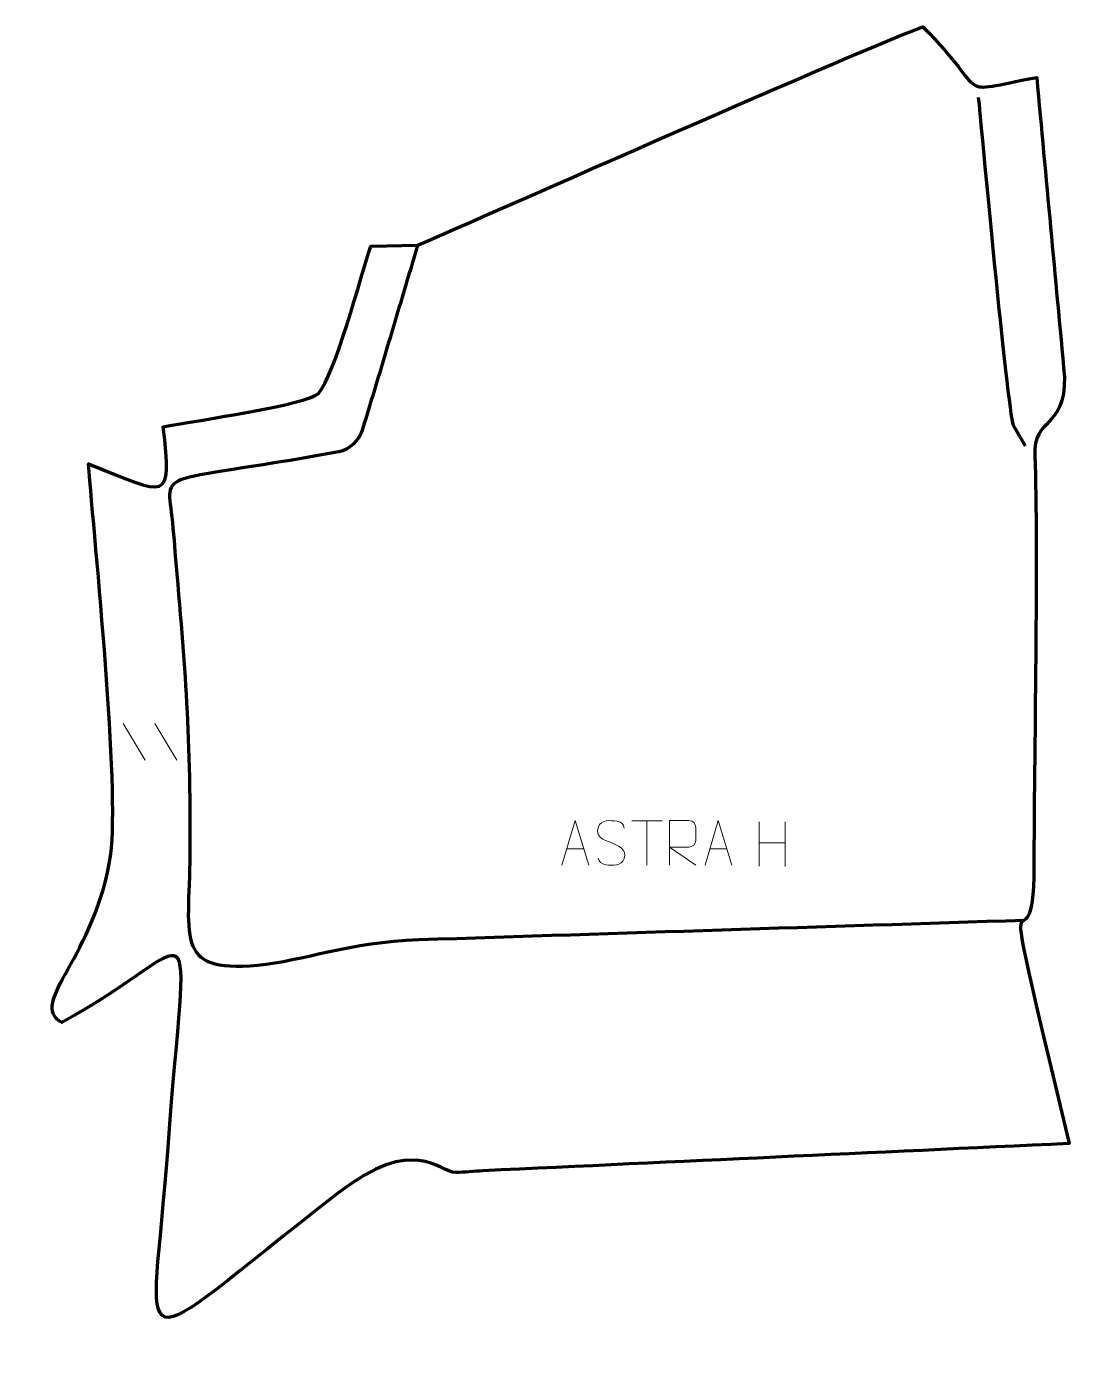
# Model space of a CAD drawing. Header units: millimetres. Extents: x -298 to 284, y -390 to 361.
import ezdxf

# ---------------------------------------------------------------- set-up
doc = ezdxf.new("R2010")
doc.units = ezdxf.units.MM
doc.header["$MEASUREMENT"] = 0
for name, color, linetype in [('layer 1', 7, 'Continuous'), ('layer 2', 7, 'Continuous'), ('layer 3', 7, 'Continuous')]:
    doc.layers.add(name, color=color, linetype=linetype)

msp = doc.modelspace()

# ---------------------------------------------------------------- linework, layer by layer
at = {"layer": 'layer 1', "color": 250, "lineweight": 9}
for points in [[(-244.7516, -28.7048), (-244.7516, -28.7048), (-232.3873, -49.2491), (-232.3873, -49.2491)], [(-227.0217, -28.7048), (-227.0217, -28.7048), (-214.6574, -49.2491), (-214.6574, -49.2491)], [(39.6096, -83.0946), (39.6096, -83.0946), (56.5968, -83.0946), (56.5968, -83.0946)], [(48.1034, -108.0246), (48.1034, -108.0246), (48.1034, -83.0711), (48.1034, -83.0711)], [(110.7815, -83.6658), (110.7815, -83.6658), (110.7815, -108.4433), (110.7815, -108.4433)], [(125.4248, -83.6658), (125.4248, -83.6658), (125.4248, -108.6193), (125.4248, -108.6193)], [(110.7815, -95.5481), (110.7815, -95.5481), (125.4248, -95.5477), (125.4248, -95.5477)], [(3.3553, -98.7752), (3.3553, -98.7752), (12.851, -98.7752), (12.851, -98.7752)], [(83.3553, -98.7752), (83.3553, -98.7752), (92.851, -98.7752), (92.851, -98.7752)]]:
    msp.add_open_spline(points, degree=3, dxfattribs=at)
for points, knots in [([(28.1086, -95.374), (23.8603, -93.9036), (18.9522, -92.1078), (20.9573, -86.5875), (20.9573, -86.5875), (22.4608, -82.4476), (27.6744, -82.8361), (31.278, -83.4372), (31.278, -83.4372), (34.1386, -83.9144), (35.0033, -85.1276), (35.3139, -87.2117)], [0, 0, 0, 0, 0.25, 0.25, 0.25, 0.25, 0.5, 0.5, 0.5, 0.5, 1, 1, 1, 1]), ([(0.6327, -108.0246), (0.6327, -108.0246), (8.0037, -83.0711), (8.0037, -83.0711), (8.0037, -83.0711), (8.0037, -83.0711), (15.5736, -108.0246), (15.5736, -108.0246)], [0, 0, 0, 0, 0.33333333, 0.33333333, 0.33333333, 0.33333333, 1, 1, 1, 1]), ([(60.7712, -108.0246), (60.7712, -108.0246), (60.7712, -83.0711), (60.7712, -83.0711), (60.7712, -83.0711), (64.366, -83.0711), (67.9615, -83.0711), (71.5567, -83.0711), (71.5567, -83.0711), (73.882, -83.1088), (75.4393, -84.5988), (75.4352, -86.9652), (75.4352, -86.9652), (75.4348, -89.0007), (75.4348, -92.0601), (75.4352, -94.0961), (75.4352, -94.0961), (75.4287, -95.9716), (73.6164, -97.9134), (71.6069, -97.9325), (71.6069, -97.9325), (71.6069, -97.9325), (60.7712, -97.9325), (60.7712, -97.9325), (60.7712, -97.9325), (60.7712, -97.9325), (75.4259, -108.0246), (75.4259, -108.0246)], [0, 0, 0, 0, 0.125, 0.125, 0.125, 0.125, 0.25, 0.25, 0.25, 0.25, 0.375, 0.375, 0.375, 0.375, 0.5, 0.5, 0.5, 0.5, 0.625, 0.625, 0.625, 0.625, 0.75, 0.75, 0.75, 0.75, 1, 1, 1, 1]), ([(80.6327, -108.0246), (80.6327, -108.0246), (88.0037, -83.0711), (88.0037, -83.0711), (88.0037, -83.0711), (88.0037, -83.0711), (95.5736, -108.0246), (95.5736, -108.0246)], [0, 0, 0, 0, 0.33333333, 0.33333333, 0.33333333, 0.33333333, 1, 1, 1, 1]), ([(28.1086, -95.3741), (32.1272, -97.0208), (37.1567, -98.9091), (35.3227, -104.2694), (35.3227, -104.2694), (33.8629, -108.5358), (28.9521, -108.2791), (25.226, -107.7244), (25.226, -107.7244), (22.476, -107.3146), (21.2551, -106.1011), (20.8771, -103.9889)], [0, 0, 0, 0, 0.25, 0.25, 0.25, 0.25, 0.5, 0.5, 0.5, 0.5, 1, 1, 1, 1])]:
    msp.add_open_spline(points, degree=3, knots=knots, dxfattribs=at)
at = {"layer": 'layer 2', "color": 22, "lineweight": 158}
msp.add_open_spline([(-80.0621, 238.4807), (-80.0621, 238.4807), (-106.2952, 238.0152), (-106.2952, 238.0152), (-106.2952, 238.0152), (-111.3568, 222.3022), (-126.7847, 164.8121), (-135.4579, 155.7095), (-135.4579, 155.7095), (-141.6243, 149.2378), (-205.2005, 140.2964), (-222.2503, 137.0814), (-222.2503, 137.0814), (-217.3577, 93.5727), (-219.5414, 98.7135), (-264.0832, 116.3935), (-264.0832, 116.3935), (-260.4217, 71.2348), (-246.5025, -65.1714), (-251.6151, -101.7988), (-251.6151, -101.7988), (-259.5203, -158.432), (-298.4979, -185.5806), (-278.9117, -195.8787), (-278.9117, -195.8787), (-198.4188, -151.7422), (-208.8258, -118.9453), (-219.5634, -265.7318), (-219.5634, -265.7318), (-228.6654, -390.1587), (-246.2249, -385.4631), (-124.5907, -291.2656), (-124.5907, -291.2656), (-81.6287, -257.9944), (-68.9056, -279.6897), (-58.503, -279.6916), (-58.503, -279.6916), (-53.9569, -279.6924), (-48.4304, -278.9968), (-43.6737, -278.7739), (-43.6737, -278.7739), (65.5888, -273.6531), (174.8551, -268.6123), (284.1194, -263.529), (284.1194, -263.529), (238.0327, -70.1721), (264.5478, -182.3007), (264.4543, -108.0983), (264.4543, -108.0983), (264.3837, -52.0413), (267.0382, 70.4953), (264.8817, 120.6554), (264.8817, 120.6554), (263.9149, 143.1432), (281.9554, 135.0933), (281.5135, 164.9924), (281.5135, 164.9924), (276.3364, 220.728), (271.1621, 276.4639), (265.9822, 332.1992), (265.9822, 332.1992), (217.5665, 323.5224), (241.9799, 321.0206), (202.3121, 360.5166), (202.3121, 360.5166), (172.318, 349.978), (-42.493, 254.7398), (-80.0621, 238.4807)], degree=3, knots=[0, 0, 0, 0, 0.05555556, 0.05555556, 0.05555556, 0.05555556, 0.11111111, 0.11111111, 0.11111111, 0.11111111, 0.16666667, 0.16666667, 0.16666667, 0.16666667, 0.22222222, 0.22222222, 0.22222222, 0.22222222, 0.27777778, 0.27777778, 0.27777778, 0.27777778, 0.33333333, 0.33333333, 0.33333333, 0.33333333, 0.38888889, 0.38888889, 0.38888889, 0.38888889, 0.44444444, 0.44444444, 0.44444444, 0.44444444, 0.5, 0.5, 0.5, 0.5, 0.55555556, 0.55555556, 0.55555556, 0.55555556, 0.61111111, 0.61111111, 0.61111111, 0.61111111, 0.66666667, 0.66666667, 0.66666667, 0.66666667, 0.72222222, 0.72222222, 0.72222222, 0.72222222, 0.77777778, 0.77777778, 0.77777778, 0.77777778, 0.83333333, 0.83333333, 0.83333333, 0.83333333, 0.88888889, 0.88888889, 0.88888889, 0.88888889, 1, 1, 1, 1], dxfattribs=at)
at = {"layer": 'layer 3', "color": 177, "lineweight": 158}
for points, knots in [([(233.357, 321.2554), (234.5696, 309.2914), (249.4849, 146.8689), (252.8261, 137.9666), (252.8261, 137.9666), (252.8261, 137.9666), (259.5411, 126.3445), (259.5411, 126.3445)], [0, 0, 0, 0, 0.33333333, 0.33333333, 0.33333333, 0.33333333, 1, 1, 1, 1]), ([(-80.0621, 238.4807), (-90.3844, 204.048), (-100.5415, 169.5426), (-111.0356, 135.1644), (-111.0356, 135.1644), (-112.7352, 129.5964), (-118.4404, 124.0412), (-124.0712, 123.0158), (-124.0712, 123.0158), (-232.0745, 103.3486), (-219.7193, 115.4492), (-216.8076, 80.4567), (-216.8076, 80.4567), (-210.685, 6.8753), (-207.2757, -22.1663), (-207.3083, -96.8007), (-207.3083, -96.8007), (-207.3308, -148.1999), (-217.5872, -168.2192), (-169.6015, -163.7939), (-169.6015, -163.7939), (-144.099, -161.442), (-117.6493, -150.7619), (-79.3794, -149.533), (-79.3794, -149.533), (33.5202, -145.9073), (146.4198, -142.2815), (259.3194, -138.6557)], [0, 0, 0, 0, 0.125, 0.125, 0.125, 0.125, 0.25, 0.25, 0.25, 0.25, 0.375, 0.375, 0.375, 0.375, 0.5, 0.5, 0.5, 0.5, 0.625, 0.625, 0.625, 0.625, 0.75, 0.75, 0.75, 0.75, 1, 1, 1, 1])]:
    msp.add_open_spline(points, degree=3, knots=knots, dxfattribs=at)

doc.saveas('drawing.dxf')
